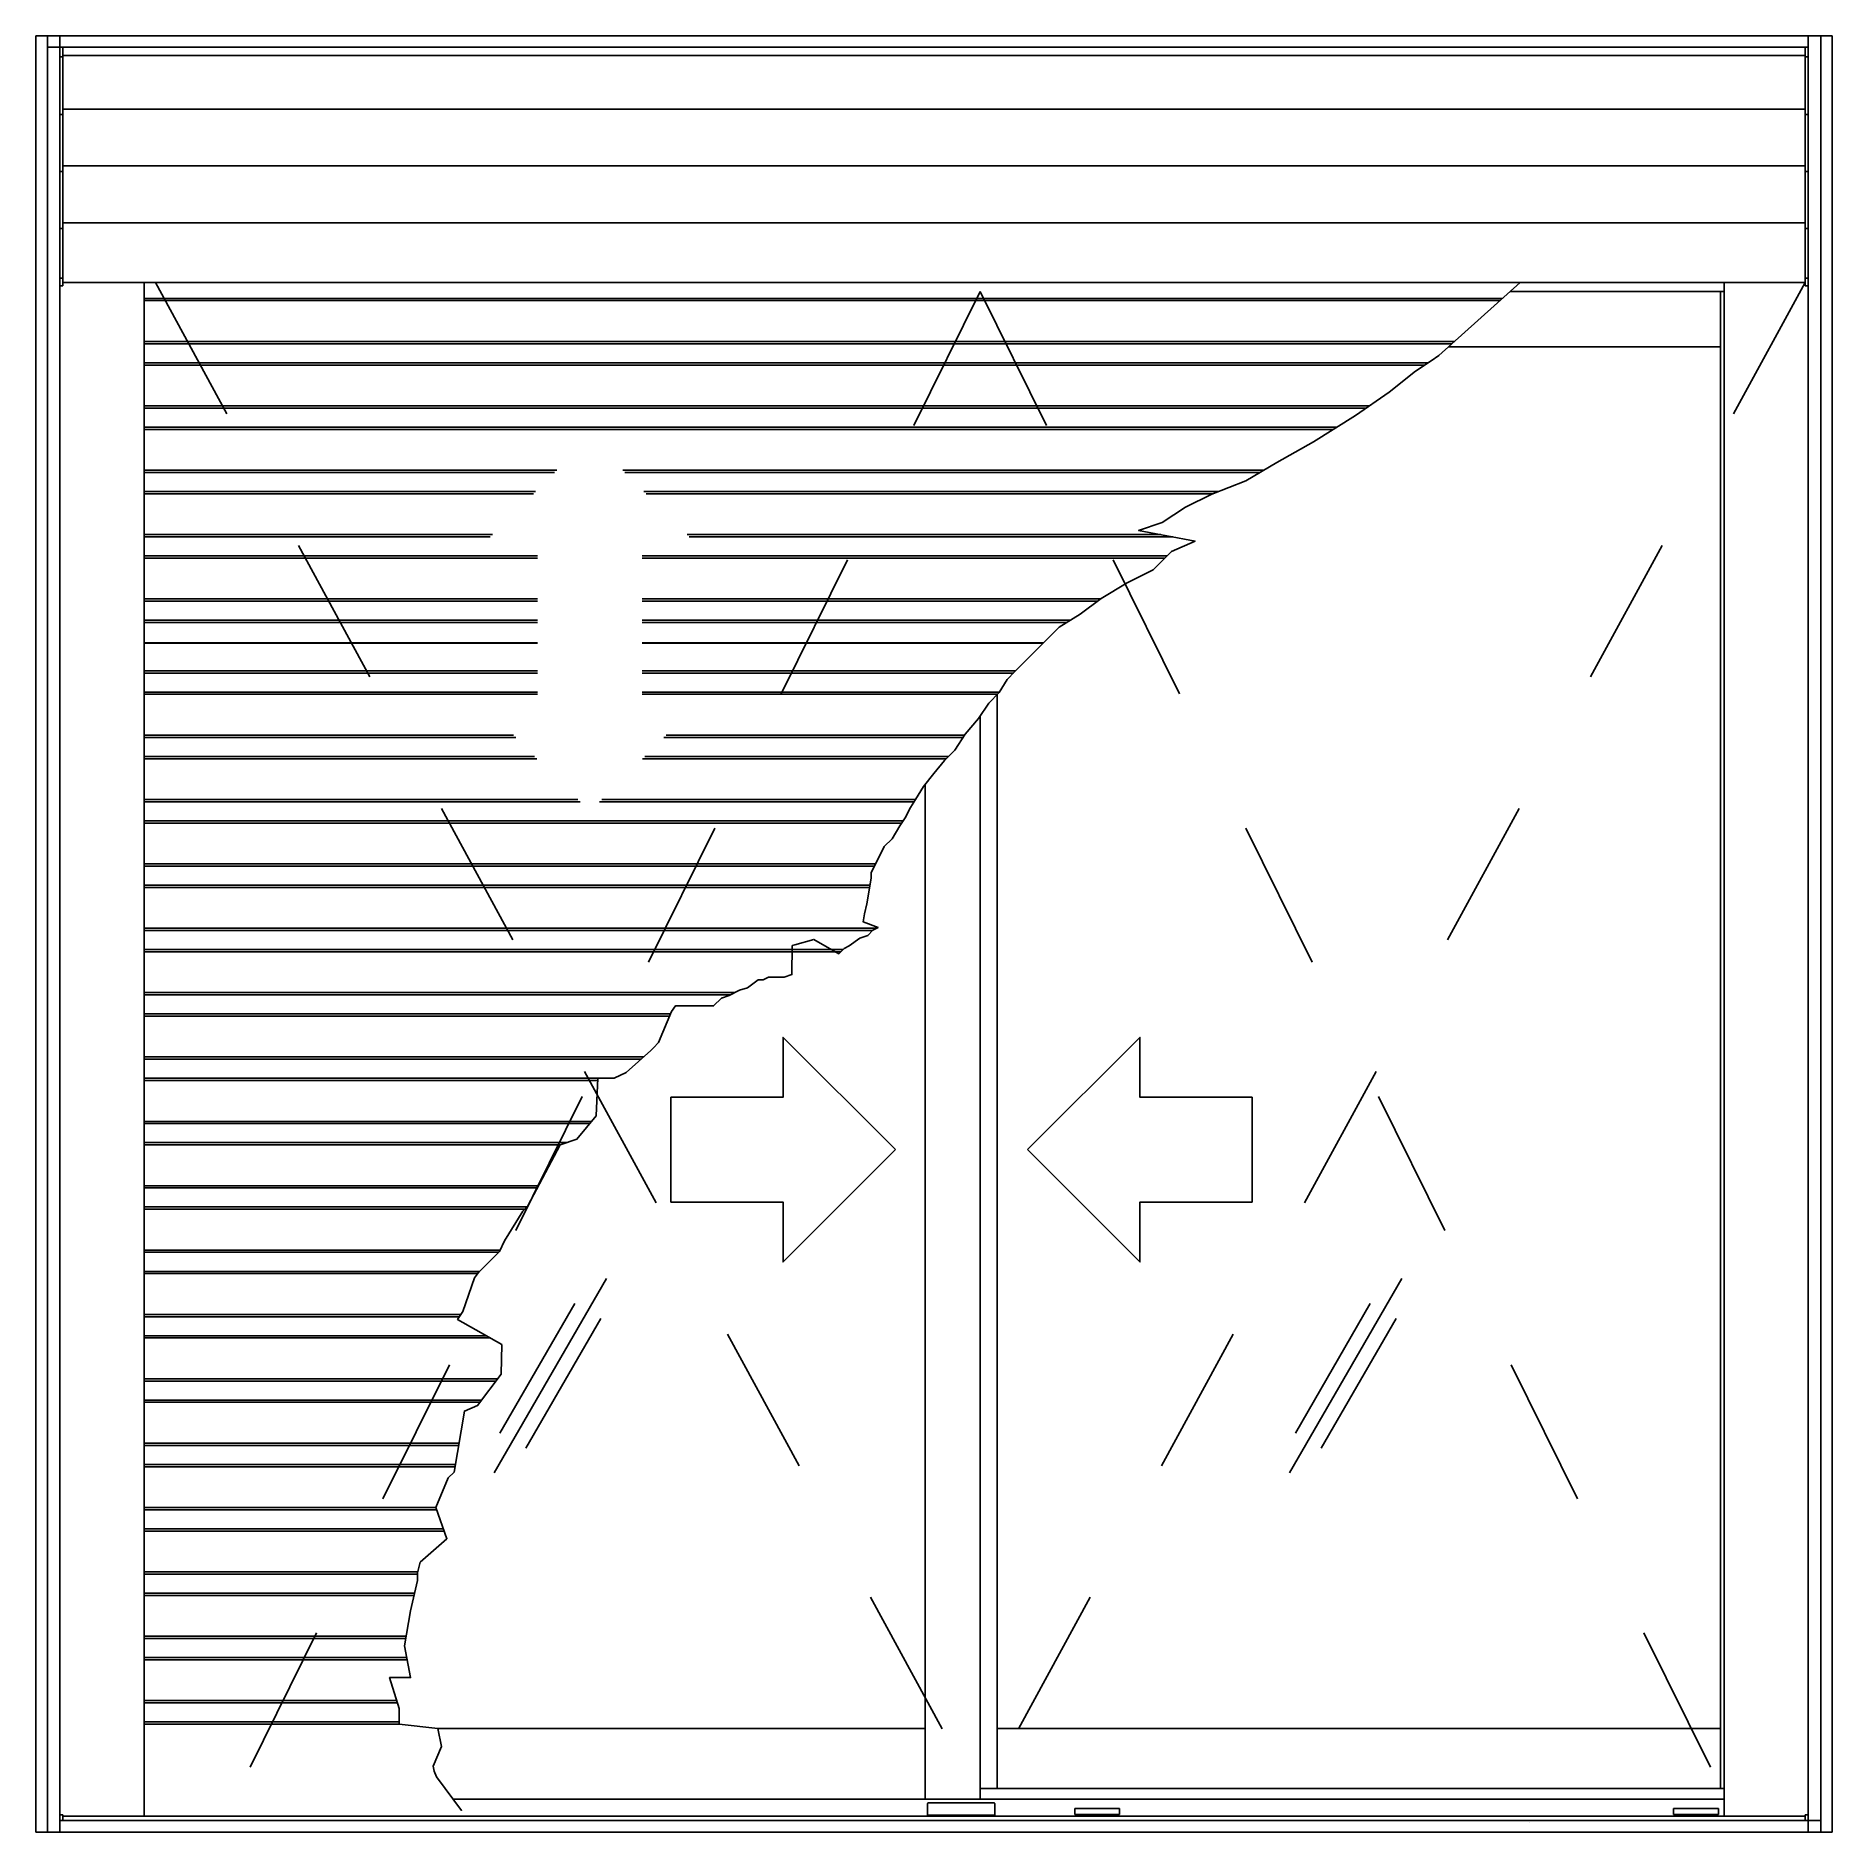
# Model space of a CAD drawing. Header units: millimetres. Extents: x 210.72 to 211.92, y 1065.47 to 1066.67.
import ezdxf

# ---------------------------------------------------------------- set-up
doc = ezdxf.new("R2010")
doc.units = ezdxf.units.MM
doc.header["$LTSCALE"] = 0.5
doc.linetypes.add('HIDDEN2', pattern=[0.1875, 0.125, -0.0625])
doc.layers.add('Gravia_Janelas', color=1, linetype='Continuous')
doc.layers.add('Gravia_Janelas_hidden2', color=1, linetype='HIDDEN2')
doc.layers.add('LD', color=3, linetype='Continuous', lineweight=35)

# ---------------------------------------------------------------- blocks, each defined once
blk = doc.blocks.new('*E2')
at = {"layer": 'LD'}
for centre, major_axis, start_param, end_param in [((596.1, 11.2), (-0.5, 0), 0, 1.570796), ((640.1, 11.2), (0.5, 0), 4.712389, 6.283185)]:
    blk.add_ellipse(centre, major_axis=major_axis, ratio=0.052408, start_param=start_param, end_param=end_param, dxfattribs=at)

msp = doc.modelspace()

# ---------------------------------------------------------------- linework, layer by layer
at = {"layer": 'Gravia_Janelas', "color": 2}
for p, q in [((210.7191, 1066.6654), (210.7191, 1065.4654)), ((210.7191, 1066.6654), (211.9191, 1066.6654)), ((211.9191, 1065.4654), (211.9191, 1066.6654)), ((210.7191, 1065.4654), (211.9191, 1065.4654))]:
    msp.add_line(p, q, dxfattribs=at)
at = {"layer": 'Gravia_Janelas'}
for p, q in [((210.7267, 1066.665), (210.7267, 1066.6582)), ((210.7267, 1066.6578), (210.7267, 1066.6582)), ((210.7267, 1066.6578), (210.7267, 1065.4654)), ((210.7351, 1066.6578), (210.7267, 1066.6578)), ((210.7351, 1066.665), (210.7351, 1066.6582)), ((210.7351, 1066.6582), (210.7351, 1066.665)), ((210.7351, 1066.6578), (210.7351, 1066.6582)), ((210.7351, 1066.6582), (210.7351, 1066.6578)), ((210.7351, 1066.6578), (211.9031, 1066.6578)), ((210.7351, 1066.6524), (210.7351, 1066.6578)), ((210.7371, 1066.6524), (210.7371, 1066.6578)), ((211.9011, 1066.6524), (211.9011, 1066.6578)), ((211.9031, 1066.6582), (211.9031, 1066.665)), ((211.9031, 1066.6582), (211.9031, 1066.6578)), ((211.9031, 1066.6524), (211.9031, 1066.6578)), ((211.9115, 1065.473), (211.9115, 1066.6654)), ((210.7351, 1066.6524), (210.7351, 1066.6514)), ((210.7351, 1066.6514), (210.7351, 1066.645)), ((210.7351, 1066.6514), (210.7371, 1066.6514)), ((210.7351, 1066.645), (210.7351, 1066.6189)), ((210.7371, 1066.6524), (211.9011, 1066.6524)), ((210.7371, 1066.6524), (210.7371, 1066.6514)), ((210.7371, 1066.6514), (210.7371, 1066.6129)), ((211.9011, 1066.6524), (211.9011, 1066.6514)), ((211.9011, 1066.6514), (211.9011, 1066.6129)), ((211.9011, 1066.6514), (211.9031, 1066.6514)), ((211.9031, 1066.6524), (211.9031, 1066.6514)), ((211.9031, 1066.645), (211.9031, 1066.6514)), ((211.9031, 1066.645), (211.9031, 1066.6189)), ((210.7351, 1066.6189), (210.7351, 1066.6069)), ((210.7351, 1066.6129), (210.7371, 1066.6129)), ((210.7371, 1066.6165), (211.9011, 1066.6165)), ((210.7371, 1066.6129), (210.7371, 1066.5748)), ((211.9011, 1066.6129), (211.9031, 1066.6129)), ((211.9011, 1066.6129), (211.9011, 1066.5748)), ((211.9031, 1066.6069), (211.9031, 1066.6189)), ((210.7351, 1066.6069), (210.7351, 1066.5808)), ((211.9031, 1066.6069), (211.9031, 1066.5808)), ((210.7351, 1066.5808), (210.7351, 1066.5688)), ((210.7351, 1066.5748), (210.7371, 1066.5748)), ((210.7371, 1066.5785), (211.9011, 1066.5785)), ((210.7371, 1066.5748), (210.7371, 1066.5368)), ((211.9011, 1066.5748), (211.9031, 1066.5748)), ((211.9011, 1066.5748), (211.9011, 1066.5368)), ((211.9031, 1066.5688), (211.9031, 1066.5808)), ((210.7351, 1066.5688), (210.7351, 1066.5428)), ((211.9031, 1066.5688), (211.9031, 1066.5428)), ((210.7351, 1066.5428), (210.7351, 1066.5308)), ((210.7351, 1066.5368), (210.7371, 1066.5368)), ((210.7371, 1066.5404), (211.9011, 1066.5404)), ((210.7371, 1066.5368), (210.7371, 1066.5035)), ((211.9011, 1066.5368), (211.9031, 1066.5368)), ((211.9011, 1066.5368), (211.9011, 1066.5035)), ((211.9031, 1066.5308), (211.9031, 1066.5428)), ((210.7351, 1066.5308), (210.7351, 1066.5047)), ((211.9031, 1066.5308), (211.9031, 1066.5047)), ((210.7351, 1066.5047), (210.7351, 1066.5034)), ((210.7351, 1066.5035), (210.7371, 1066.5035)), ((210.7351, 1066.5034), (210.7351, 1066.4987)), ((210.7371, 1066.5035), (210.7371, 1066.4985)), ((210.7371, 1066.5007), (211.9011, 1066.5007)), ((210.7913, 1065.4759), (210.7913, 1066.5007)), ((211.8469, 1066.5007), (211.8469, 1065.4759)), ((211.8469, 1066.5007), (211.8469, 1065.4759)), ((211.9011, 1066.5035), (211.9031, 1066.5035)), ((211.9011, 1066.5035), (211.9011, 1066.4985)), ((211.9031, 1066.5034), (211.9031, 1066.5047)), ((211.9031, 1066.5034), (211.9031, 1066.4987)), ((210.7351, 1066.4987), (210.7351, 1065.4769)), ((210.7351, 1066.4985), (210.7371, 1066.4985)), ((211.6987, 1066.49), (210.7913, 1066.49)), ((211.697, 1066.4885), (210.7913, 1066.4885)), ((211.7039, 1066.4947), (211.8469, 1066.4947)), ((211.8446, 1066.4947), (211.8446, 1066.4686)), ((211.9011, 1066.4985), (211.9031, 1066.4985)), ((211.9031, 1065.4769), (211.9031, 1066.4987)), ((211.8446, 1066.4686), (211.8446, 1066.4679)), ((211.8446, 1066.4579), (211.8446, 1066.4679)), ((211.6667, 1066.4612), (210.7913, 1066.4612)), ((211.6651, 1066.4597), (210.7913, 1066.4597)), ((211.8446, 1066.4576), (211.6628, 1066.4576)), ((211.8446, 1066.4579), (211.8446, 1066.4576)), ((211.8446, 1066.4576), (211.8446, 1065.5345)), ((211.6491, 1066.447), (210.7913, 1066.447)), ((211.6469, 1066.4455), (210.7913, 1066.4455)), ((211.6099, 1066.4182), (210.7913, 1066.4182)), ((211.6077, 1066.4167), (210.7913, 1066.4167)), ((211.5882, 1066.404), (210.7913, 1066.404)), ((211.5858, 1066.4025), (210.7913, 1066.4025)), ((211.0671, 1066.3752), (210.7913, 1066.3752)), ((211.0656, 1066.3737), (210.7913, 1066.3737)), ((211.5394, 1066.3752), (211.1111, 1066.3752)), ((211.5368, 1066.3737), (211.1126, 1066.3737)), ((211.0529, 1066.361), (210.7913, 1066.361)), ((211.0514, 1066.3595), (210.7913, 1066.3595)), ((211.5088, 1066.361), (211.1252, 1066.361)), ((211.505, 1066.3595), (211.1267, 1066.3595)), ((211.0241, 1066.3322), (210.7913, 1066.3322)), ((211.4706, 1066.3322), (211.1541, 1066.3322)), ((211.0226, 1066.3307), (210.7913, 1066.3307)), ((211.4787, 1066.3307), (211.1556, 1066.3307)), ((211.0541, 1066.318), (210.7913, 1066.318)), ((211.0541, 1066.3165), (210.7913, 1066.3165)), ((211.4748, 1066.318), (211.1241, 1066.318)), ((211.4733, 1066.3165), (211.1241, 1066.3165)), ((211.0541, 1066.2892), (210.7913, 1066.2892)), ((211.0541, 1066.2877), (210.7913, 1066.2877)), ((211.4302, 1066.2892), (211.1241, 1066.2892)), ((211.4282, 1066.2877), (211.1241, 1066.2877)), ((211.0541, 1066.275), (210.7913, 1066.275)), ((211.0541, 1066.2735), (210.7913, 1066.2735)), ((211.4102, 1066.275), (211.1241, 1066.275)), ((211.4078, 1066.2735), (211.1241, 1066.2735)), ((210.7913, 1066.2599), (211.0541, 1066.2599)), ((210.7913, 1066.2596), (211.0541, 1066.2596)), ((211.1241, 1066.2599), (211.3923, 1066.2599)), ((211.1241, 1066.2596), (211.392, 1066.2596)), ((211.0541, 1066.2412), (210.7913, 1066.2412)), ((211.0541, 1066.2397), (210.7913, 1066.2397)), ((211.3736, 1066.2412), (211.1241, 1066.2412)), ((211.3721, 1066.2397), (211.1241, 1066.2397)), ((211.0541, 1066.227), (210.7913, 1066.227)), ((211.0541, 1066.2255), (210.7913, 1066.2255)), ((211.3628, 1066.227), (211.1241, 1066.227)), ((211.3614, 1066.2255), (211.1241, 1066.2255)), ((211.3612, 1065.5345), (211.3612, 1066.2253)), ((211.35, 1065.4874), (211.35, 1066.2112)), ((211.0381, 1066.1982), (210.7913, 1066.1982)), ((211.0396, 1066.1967), (210.7913, 1066.1967)), ((211.3385, 1066.1967), (211.1386, 1066.1967)), ((211.3395, 1066.1982), (211.1401, 1066.1982)), ((211.0522, 1066.184), (210.7913, 1066.184)), ((211.0537, 1066.1825), (210.7913, 1066.1825)), ((211.3271, 1066.1825), (211.1244, 1066.1825)), ((211.3286, 1066.184), (211.1259, 1066.184)), ((211.3132, 1065.5345), (211.3132, 1066.1654)), ((211.0811, 1066.1552), (210.7913, 1066.1552)), ((211.0826, 1066.1537), (210.7913, 1066.1537)), ((211.3058, 1066.1537), (211.0956, 1066.1537)), ((211.3068, 1066.1552), (211.0971, 1066.1552)), ((211.2985, 1066.141), (210.7913, 1066.141)), ((211.2975, 1066.1395), (210.7913, 1066.1395)), ((211.28, 1066.1122), (210.7913, 1066.1122)), ((211.2793, 1066.1107), (210.7913, 1066.1107)), ((211.2763, 1066.098), (210.7913, 1066.098)), ((211.2761, 1066.0965), (210.7913, 1066.0965)), ((211.2807, 1066.0692), (210.7913, 1066.0692)), ((211.278, 1066.0677), (210.7913, 1066.0677)), ((211.2583, 1066.055), (210.7913, 1066.055)), ((211.2568, 1066.0535), (210.7913, 1066.0535)), ((211.186, 1066.0262), (210.7913, 1066.0262)), ((211.183, 1066.0247), (210.7913, 1066.0247)), ((211.1429, 1066.012), (210.7913, 1066.012)), ((211.1423, 1066.0105), (210.7913, 1066.0105)), ((211.1249, 1065.9832), (210.7913, 1065.9832)), ((211.1233, 1065.9817), (210.7913, 1065.9817)), ((211.0944, 1065.969), (210.7913, 1065.969)), ((211.0943, 1065.9675), (210.7913, 1065.9675)), ((211.0902, 1065.9402), (210.7913, 1065.9402)), ((211.0889, 1065.9387), (210.7913, 1065.9387)), ((211.0736, 1065.926), (210.7913, 1065.926)), ((211.0693, 1065.9245), (210.7913, 1065.9245)), ((211.0548, 1065.8972), (210.7913, 1065.8972)), ((211.054, 1065.8957), (210.7913, 1065.8957)), ((211.047, 1065.883), (210.7913, 1065.883)), ((211.0456, 1065.8815), (210.7913, 1065.8815)), ((211.0291, 1065.8542), (210.7913, 1065.8542)), ((211.0281, 1065.8527), (210.7913, 1065.8527)), ((211.0156, 1065.84), (210.7913, 1065.84)), ((211.0143, 1065.8385), (210.7913, 1065.8385)), ((211.0252, 1065.7053), (211.1002, 1065.8352)), ((211.5566, 1065.7053), (211.6316, 1065.8352)), ((211.0291, 1065.7319), (211.0791, 1065.8185)), ((211.5605, 1065.7319), (211.6105, 1065.8185)), ((211.0029, 1065.8112), (210.7913, 1065.8112)), ((211.002, 1065.8097), (210.7913, 1065.8097)), ((211.0464, 1065.7219), (211.0964, 1065.8085)), ((211.5778, 1065.7219), (211.6278, 1065.8085)), ((211.02, 1065.797), (210.7913, 1065.797)), ((211.0227, 1065.7955), (210.7913, 1065.7955)), ((211.0275, 1065.7682), (210.7913, 1065.7682)), ((211.0264, 1065.7667), (210.7913, 1065.7667)), ((211.0169, 1065.754), (210.7913, 1065.754)), ((211.0158, 1065.7525), (210.7913, 1065.7525)), ((211.0017, 1065.7252), (210.7913, 1065.7252)), ((211.0015, 1065.7237), (210.7913, 1065.7237)), ((210.9993, 1065.711), (210.7913, 1065.711)), ((210.9991, 1065.7095), (210.7913, 1065.7095)), ((210.9862, 1065.6822), (210.7913, 1065.6822)), ((210.9868, 1065.6807), (210.7913, 1065.6807)), ((210.9913, 1065.668), (210.7913, 1065.668)), ((210.9919, 1065.6665), (210.7913, 1065.6665)), ((210.9741, 1065.6392), (210.7913, 1065.6392)), ((210.974, 1065.6377), (210.7913, 1065.6377)), ((210.9721, 1065.625), (210.7913, 1065.625)), ((210.9717, 1065.6235), (210.7913, 1065.6235)), ((210.9664, 1065.5962), (210.7913, 1065.5962)), ((210.9661, 1065.5947), (210.7913, 1065.5947)), ((210.9668, 1065.582), (210.7913, 1065.582)), ((210.9671, 1065.5805), (210.7913, 1065.5805)), ((210.9602, 1065.5532), (210.7913, 1065.5532)), ((210.9606, 1065.5517), (210.7913, 1065.5517)), ((210.9618, 1065.539), (210.7913, 1065.539)), ((210.9618, 1065.5375), (210.7913, 1065.5375)), ((210.9875, 1065.5345), (211.3132, 1065.5345)), ((211.3132, 1065.5345), (211.3132, 1065.5342)), ((211.3132, 1065.5241), (211.3132, 1065.5342)), ((211.3612, 1065.5342), (211.3612, 1065.5345)), ((211.3612, 1065.5345), (211.8446, 1065.5345)), ((211.3612, 1065.5342), (211.3612, 1065.5241)), ((211.8446, 1065.5345), (211.8446, 1065.5342)), ((211.8446, 1065.5241), (211.8446, 1065.5342)), ((211.3132, 1065.5241), (211.3132, 1065.5235)), ((211.3132, 1065.4874), (211.3132, 1065.5235)), ((211.3612, 1065.5235), (211.3612, 1065.5241)), ((211.3612, 1065.4944), (211.3612, 1065.5235)), ((211.8446, 1065.5241), (211.8446, 1065.5235)), ((211.8446, 1065.5235), (211.8446, 1065.4944)), ((211.35, 1065.4944), (211.8469, 1065.4944)), ((210.9979, 1065.4874), (211.3132, 1065.4874)), ((211.3135, 1065.4874), (211.3132, 1065.4874)), ((211.3135, 1065.4874), (211.3484, 1065.4874)), ((211.3147, 1065.4844), (211.3147, 1065.4844)), ((211.3147, 1065.4844), (211.3147, 1065.4766)), ((211.3147, 1065.4844), (211.3147, 1065.4844)), ((211.3147, 1065.4844), (211.3147, 1065.4844)), ((211.3177, 1065.4849), (211.3152, 1065.4849)), ((211.3152, 1065.4849), (211.3164, 1065.4849)), ((211.3164, 1065.4849), (211.3152, 1065.4849)), ((211.3164, 1065.4849), (211.3164, 1065.4849)), ((211.3349, 1065.4849), (211.3177, 1065.4849)), ((211.3177, 1065.4849), (211.3177, 1065.4849)), ((211.3394, 1065.4849), (211.3349, 1065.4849)), ((211.3349, 1065.4849), (211.3349, 1065.4849)), ((211.3566, 1065.4849), (211.3394, 1065.4849)), ((211.3394, 1065.4849), (211.3394, 1065.4849)), ((211.35, 1065.4874), (211.3484, 1065.4874)), ((211.35, 1065.4874), (211.3521, 1065.4874)), ((211.3521, 1065.4874), (211.8469, 1065.4874)), ((211.3592, 1065.4849), (211.3566, 1065.4849)), ((211.3566, 1065.4849), (211.3566, 1065.4849)), ((211.3592, 1065.4849), (211.3579, 1065.4849)), ((211.3579, 1065.4849), (211.3579, 1065.4849)), ((211.3579, 1065.4849), (211.3592, 1065.4849)), ((211.3597, 1065.4844), (211.3597, 1065.4844)), ((211.3597, 1065.4766), (211.3597, 1065.4844)), ((211.3597, 1065.4844), (211.3597, 1065.4844)), ((211.3597, 1065.4844), (211.3597, 1065.4844)), ((211.4131, 1065.4811), (211.4431, 1065.4811)), ((211.4131, 1065.4775), (211.4131, 1065.4811)), ((211.4431, 1065.4811), (211.4431, 1065.4775)), ((211.8131, 1065.4775), (211.8131, 1065.4811)), ((211.8131, 1065.4811), (211.8431, 1065.4811)), ((211.8431, 1065.4811), (211.8431, 1065.4775)), ((210.7351, 1065.4769), (210.7371, 1065.4769)), ((210.7351, 1065.4759), (210.7351, 1065.4769)), ((210.7351, 1065.4759), (210.7351, 1065.473)), ((210.7351, 1065.4726), (210.7351, 1065.473)), ((210.7351, 1065.473), (211.9031, 1065.473)), ((210.7351, 1065.4726), (210.7351, 1065.4658)), ((210.7371, 1065.4769), (210.7371, 1065.4759)), ((210.7371, 1065.4759), (211.9011, 1065.4759)), ((210.7371, 1065.473), (210.7371, 1065.4759)), ((211.3263, 1065.4766), (211.3152, 1065.4766)), ((211.3561, 1065.4766), (211.3263, 1065.4766)), ((211.3592, 1065.4766), (211.3561, 1065.4766)), ((211.4131, 1065.4771), (211.4131, 1065.4775)), ((211.4431, 1065.4775), (211.4431, 1065.4771)), ((211.7166, 1065.4718), (211.7166, 1065.4718)), ((211.8131, 1065.4771), (211.8131, 1065.4775)), ((211.8431, 1065.4775), (211.8431, 1065.4771)), ((211.9011, 1065.4769), (211.9031, 1065.4769)), ((211.9011, 1065.4759), (211.9011, 1065.4769)), ((211.9011, 1065.4759), (211.9011, 1065.473)), ((211.9031, 1065.4769), (211.9031, 1065.4759)), ((211.9031, 1065.473), (211.9031, 1065.4759)), ((211.9031, 1065.473), (211.9031, 1065.4726)), ((211.9031, 1065.473), (211.9115, 1065.473)), ((211.9031, 1065.4726), (211.9031, 1065.473)), ((211.9031, 1065.4658), (211.9031, 1065.4726)), ((211.9031, 1065.4726), (211.9031, 1065.4658)), ((211.9115, 1065.473), (211.9115, 1065.4726)), ((211.9115, 1065.4658), (211.9115, 1065.4726))]:
    msp.add_line(p, q, dxfattribs=at)
for points in [[(211.7106, 1066.5007), (211.6564, 1066.4518), (211.6512, 1066.4483), (211.6407, 1066.4414), (211.6232, 1066.4274), (211.6006, 1066.4117), (211.5726, 1066.3942), (211.5482, 1066.3803), (211.5273, 1066.3681), (211.5046, 1066.3593), (211.4871, 1066.3506), (211.4714, 1066.3402), (211.4557, 1066.3349), (211.4935, 1066.3279), (211.4778, 1066.321), (211.4656, 1066.3087), (211.4481, 1066.3), (211.4307, 1066.2895), (211.4167, 1066.2791), (211.4028, 1066.2703), (211.394, 1066.2616), (211.3818, 1066.2494), (211.3731, 1066.2407), (211.3679, 1066.2354), (211.3626, 1066.2267), (211.3556, 1066.2197), (211.3487, 1066.2093), (211.3399, 1066.1988), (211.3329, 1066.1883), (211.326, 1066.1813), (211.319, 1066.1726), (211.312, 1066.1639), (211.3068, 1066.1552), (211.3033, 1066.1499), (211.2998, 1066.143), (211.2963, 1066.1377), (211.2911, 1066.129), (211.2858, 1066.1238), (211.2771, 1066.1063), (211.2771, 1066.1026), (211.2742, 1066.0855), (211.2727, 1066.0788), (211.2727, 1066.0788), (211.2727, 1066.0788), (211.2727, 1066.0788), (211.2727, 1066.0788), (211.2727, 1066.0788), (211.2727, 1066.0788), (211.2718, 1066.0735), (211.2817, 1066.0697), (211.2782, 1066.0679), (211.2748, 1066.0644), (211.2695, 1066.0627), (211.2625, 1066.0574), (211.259, 1066.0557), (211.2556, 1066.0522), (211.2388, 1066.0618), (211.226, 1066.0581), (211.2244, 1066.0576), (211.2241, 1066.0383), (211.2189, 1066.0365), (211.2172, 1066.0365), (211.2154, 1066.0365), (211.2137, 1066.0365), (211.2119, 1066.0365), (211.2102, 1066.0365), (211.2084, 1066.0365), (211.205, 1066.0348), (211.2015, 1066.0348), (211.1945, 1066.0295), (211.1892, 1066.0278), (211.1823, 1066.0243), (211.177, 1066.0225), (211.1718, 1066.0173), (211.1463, 1066.0173), (211.1436, 1066.0136), (211.1351, 1065.9929), (211.1317, 1065.9894), (211.1299, 1065.9876), (211.1134, 1065.9728), (211.1054, 1065.9691), (211.0944, 1065.9691), (211.0933, 1065.944), (211.0805, 1065.9283), (211.0694, 1065.9246), (211.0477, 1065.8838), (211.0444, 1065.8801), (211.0322, 1065.8603), (211.0287, 1065.8533), (211.0148, 1065.8393), (211.0121, 1065.8356), (211.0043, 1065.8131), (211.0008, 1065.8079), (211.0304, 1065.7911), (211.0298, 1065.7713), (211.0141, 1065.7503), (211.0054, 1065.7466), (210.9984, 1065.7058), (210.9944, 1065.7021), (210.9862, 1065.6823), (210.9937, 1065.6613), (210.9757, 1065.6456), (210.974, 1065.6386), (210.974, 1065.6334), (210.9694, 1065.6131), (210.9653, 1065.5898), (210.9694, 1065.5686), (210.9554, 1065.5686), (210.9618, 1065.5479), (210.9618, 1065.5427), (210.9618, 1065.5374), (210.9875, 1065.5345), (210.9901, 1065.5225), (210.9845, 1065.5095), (210.9851, 1065.506), (210.9868, 1065.5023), (211.0035, 1065.4799), (210.9868, 1065.5023)], [(211.4131, 1065.4771), (211.4431, 1065.4771)], [(211.8131, 1065.4771), (211.8431, 1065.4771)]]:
    msp.add_lwpolyline(points, dxfattribs=at)
for points in [[(211.2933, 1065.9213), (211.2183, 1065.9963), (211.2183, 1065.9563), (211.1433, 1065.9563), (211.1433, 1065.8863), (211.2183, 1065.8863), (211.2183, 1065.8463), (211.2933, 1065.9213)], [(211.3816, 1065.9213), (211.4566, 1065.9963), (211.4566, 1065.9563), (211.5316, 1065.9563), (211.5316, 1065.8863), (211.4566, 1065.8863), (211.4566, 1065.8463), (211.3816, 1065.9213)]]:
    msp.add_lwpolyline(points, close=True, dxfattribs=at)
for centre, start, end in [((211.3152, 1065.4844), 90, 180), ((211.3152, 1065.4844), 90, 180), ((211.3152, 1065.4844), 90, 180), ((211.3592, 1065.4844), 0, 90), ((211.3592, 1065.4844), 0, 90), ((211.3592, 1065.4844), 0, 90)]:
    msp.add_arc(centre, 0.0005, start, end, dxfattribs=at)
at = {"layer": 'Gravia_Janelas_hidden2'}
for p, q in [((210.7989, 1066.5007), (211.35, 1065.4874)), ((211.9011, 1066.5007), (211.35, 1065.4874)), ((211.35, 1066.4947), (210.8517, 1065.4874)), ((211.35, 1066.4947), (211.8483, 1065.4874))]:
    msp.add_line(p, q, dxfattribs=at)

# ---------------------------------------------------------------- block references
at = {"layer": 'Gravia_Janelas', "xscale": 0.0009999999999763531, "yscale": 0.001000000000203727, "zscale": 0.001}
msp.add_blockref('*E2', (210.7191, 1065.4654), dxfattribs=at)

doc.saveas('drawing.dxf')
